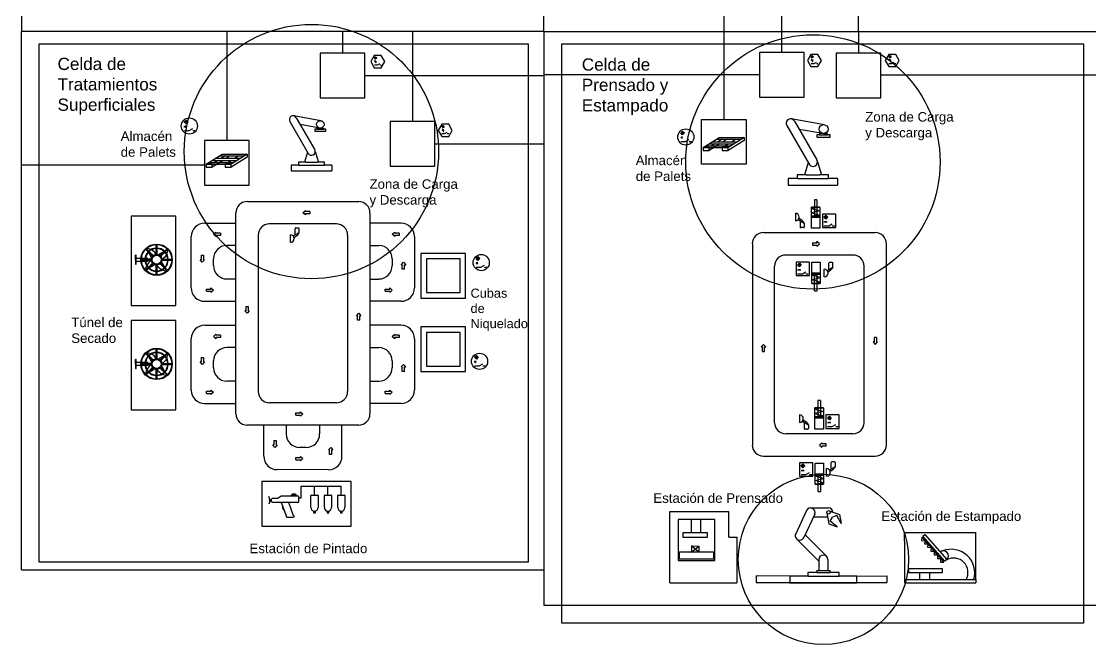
# Model space of a CAD drawing. Header units: millimetres. Extents: x 18790 to 77329, y 16315 to 40030.
# Drawn here: x 34775 to 52356, y 16315 to 26561 of the extents above; entities that cross this region are included whole.
import ezdxf

# ---------------------------------------------------------------- set-up
doc = ezdxf.new("R2010")
doc.units = ezdxf.units.MM
for name, color, linetype in [('Almacenaje', 80, 'Continuous'), ('Celdas', 200, 'Continuous'), ('Maquina', 82, 'Continuous'), ('Radio', 10, 'Continuous'), ('Robots', 80, 'Continuous'), ('Sensores', 211, 'Continuous'), ('Texto2', 7, 'Continuous'), ('TrayectAGV', 140, 'Continuous')]:
    doc.layers.add(name, color=color, linetype=linetype)
doc.styles.get("Standard").update_dxf_attribs({"font": 'arial.ttf'})

msp = doc.modelspace()

# ---------------------------------------------------------------- linework, layer by layer
at = {"layer": 'Almacenaje'}
for p, q in [((39688, 26041), (39688, 25306)), ((40423, 26041), (39688, 26041)), ((40423, 25306), (40423, 26041)), ((46909, 26048), (46909, 25313)), ((47644, 26048), (46909, 26048)), ((47644, 25313), (47644, 26048)), ((48171, 26041), (48171, 25306)), ((48906, 26041), (48171, 26041)), ((48906, 25306), (48906, 26041)), ((39688, 25306), (40423, 25306)), ((46909, 25313), (47644, 25313)), ((48171, 25306), (48906, 25306)), ((40841, 24917), (40841, 24182)), ((41576, 24917), (40841, 24917)), ((41576, 24182), (41576, 24917)), ((45957, 24214), (45957, 24949)), ((45957, 24949), (46692, 24949)), ((46692, 24949), (46692, 24214)), ((45983, 24489), (46248, 24654)), ((46201, 24625), (46615, 24625)), ((46300, 24625), (46234, 24583)), ((46248, 24654), (46347, 24654)), ((46347, 24654), (46562, 24654)), ((46347, 24625), (46347, 24602)), ((46661, 24654), (46397, 24489)), ((46449, 24583), (46516, 24625)), ((46562, 24654), (46661, 24654)), ((46661, 24654), (46661, 24602)), ((37787, 24603), (37787, 23868)), ((38522, 24603), (37787, 24603)), ((38522, 23868), (38522, 24603)), ((45983, 24489), (46083, 24489)), ((45983, 24489), (45983, 24437)), ((46027, 24516), (46441, 24516)), ((46079, 24549), (46493, 24549)), ((46262, 24549), (46083, 24437)), ((46083, 24489), (46397, 24489)), ((46179, 24549), (46126, 24516)), ((46134, 24583), (46548, 24583)), ((46298, 24489), (46397, 24489)), ((46298, 24489), (46298, 24437)), ((46347, 24602), (46317, 24583)), ((46341, 24516), (46394, 24549)), ((46661, 24602), (46397, 24437)), ((37812, 24216), (38077, 24381)), ((37908, 24276), (38322, 24276)), ((38091, 24276), (37912, 24164)), ((38008, 24276), (37956, 24243)), ((37964, 24310), (38377, 24310)), ((38030, 24352), (38444, 24352)), ((38130, 24352), (38063, 24310)), ((38077, 24381), (38176, 24381)), ((38176, 24329), (38146, 24310)), ((38171, 24243), (38223, 24276)), ((38176, 24381), (38391, 24381)), ((38176, 24352), (38176, 24329)), ((38490, 24381), (38226, 24216)), ((38490, 24329), (38226, 24164)), ((38278, 24310), (38345, 24352)), ((38391, 24381), (38490, 24381)), ((38490, 24381), (38490, 24329)), ((37812, 24216), (37912, 24216)), ((37812, 24216), (37812, 24164)), ((37856, 24243), (38270, 24243)), ((37912, 24216), (38226, 24216)), ((38127, 24216), (38226, 24216)), ((38127, 24216), (38127, 24164)), ((40841, 24182), (41576, 24182)), ((46692, 24214), (45957, 24214)), ((37787, 23868), (38522, 23868))]:
    msp.add_line(p, q, dxfattribs=at)
for points in [[(45983, 24437), (46083, 24437), (46083, 24489), (45983, 24489)], [(46298, 24437), (46397, 24437), (46397, 24489), (46298, 24489)], [(37812, 24164), (37912, 24164), (37912, 24216), (37812, 24216)], [(38127, 24164), (38226, 24164), (38226, 24216), (38127, 24216)]]:
    msp.add_lwpolyline(points, close=True, dxfattribs=at)
at = {"layer": 'Celdas'}
for points in [[(35070, 26190), (43110, 26190), (43110, 17670), (35070, 17670)], [(43660, 26190), (52240, 26190), (52240, 16670), (43660, 16670)]]:
    msp.add_lwpolyline(points, close=True, dxfattribs=at)
at = {"layer": 'Maquina'}
for p, q in [((38485, 23599), (40322, 23599)), ((38301, 20109), (38301, 23415)), ((40506, 23415), (40506, 20109)), ((37314, 23359), (36579, 23359)), ((36579, 23359), (36579, 21889)), ((37314, 21889), (37314, 23359)), ((37789, 23245), (38301, 23245)), ((39955, 23232), (38852, 23232)), ((41020, 23245), (40506, 23245)), ((38669, 23048), (38669, 20476)), ((40138, 23048), (40138, 20476)), ((48814, 23087), (46977, 23087)), ((36991, 22730), (36991, 22892)), ((37006, 22730), (37006, 22892)), ((37567, 22180), (37568, 23025)), ((38301, 22877), (38154, 22877)), ((40506, 22877), (40653, 22877)), ((41240, 23024), (41239, 22179)), ((46794, 22904), (46794, 19597)), ((48998, 19597), (48998, 22904)), ((36649, 22643), (36649, 22716)), ((36663, 22716), (36649, 22716)), ((36663, 22569), (36663, 22716)), ((36931, 22700), (36817, 22814)), ((36942, 22710), (36827, 22824)), ((36863, 22766), (36917, 22676)), ((37122, 22779), (37032, 22724)), ((37055, 22710), (37170, 22824)), ((37066, 22700), (37180, 22814)), ((41345, 22747), (41345, 22012)), ((42080, 22747), (41345, 22747)), ((42080, 22012), (42080, 22747)), ((48447, 22720), (47345, 22720)), ((36649, 22643), (36649, 22569)), ((36649, 22569), (36663, 22569)), ((36742, 22665), (36663, 22665)), ((36663, 22621), (36742, 22621)), ((36911, 22650), (36749, 22650)), ((36911, 22635), (36749, 22635)), ((36809, 22665), (36750, 22665)), ((36750, 22621), (36809, 22621)), ((36854, 22665), (36816, 22665)), ((36816, 22621), (36854, 22621)), ((36931, 22586), (36817, 22471)), ((36942, 22575), (36827, 22461)), ((36854, 22650), (36854, 22665)), ((36854, 22657), (36912, 22657)), ((36854, 22621), (36854, 22635)), ((36854, 22628), (36912, 22628)), ((36875, 22507), (36965, 22561)), ((36991, 22393), (36991, 22555)), ((37006, 22393), (37006, 22555)), ((37170, 22461), (37055, 22575)), ((37180, 22471), (37066, 22586)), ((37135, 22519), (37080, 22609)), ((37086, 22650), (37248, 22650)), ((37086, 22635), (37248, 22635)), ((37934, 22547), (37934, 22657)), ((40873, 22657), (40873, 22547)), ((41437, 22655), (41437, 22104)), ((41988, 22655), (41437, 22655)), ((41988, 22104), (41988, 22655)), ((47161, 19964), (47161, 22536)), ((48631, 19964), (48631, 22536)), ((38301, 22093), (38301, 22460)), ((38301, 22326), (38154, 22326)), ((40506, 22326), (40653, 22326)), ((41345, 22012), (42080, 22012)), ((41437, 22104), (41988, 22104)), ((36579, 21889), (37314, 21889)), ((37787, 21959), (38301, 21959)), ((41018, 21959), (40506, 21959)), ((37314, 21646), (36579, 21646)), ((36579, 21646), (36579, 20176)), ((37314, 20176), (37314, 21646)), ((37789, 21566), (38301, 21566)), ((41020, 21566), (40506, 21566)), ((41345, 21538), (41345, 20803)), ((42080, 21538), (41345, 21538)), ((42080, 20803), (42080, 21538)), ((37567, 20501), (37568, 21346)), ((41240, 21345), (41239, 20500)), ((41437, 21446), (41437, 20895)), ((41988, 21446), (41437, 21446)), ((41988, 20895), (41988, 21446)), ((36931, 20986), (36817, 21101)), ((36942, 20997), (36827, 21111)), ((36991, 21017), (36991, 21179)), ((37006, 21017), (37006, 21179)), ((37055, 20997), (37170, 21111)), ((37066, 20986), (37180, 21101)), ((38301, 21198), (38154, 21198)), ((40506, 21198), (40653, 21198)), ((36649, 20929), (36649, 21003)), ((36663, 21003), (36649, 21003)), ((36649, 20929), (36649, 20856)), ((36663, 20856), (36663, 21003)), ((36742, 20951), (36663, 20951)), ((36911, 20937), (36749, 20937)), ((36911, 20922), (36749, 20922)), ((36809, 20951), (36750, 20951)), ((36854, 20951), (36816, 20951)), ((36854, 20937), (36854, 20951)), ((36854, 20944), (36912, 20944)), ((36854, 20907), (36854, 20922)), ((36863, 21053), (36917, 20963)), ((37122, 21065), (37032, 21011)), ((37086, 20937), (37248, 20937)), ((37086, 20922), (37248, 20922)), ((37934, 20868), (37934, 20978)), ((40873, 20978), (40873, 20868)), ((36649, 20856), (36663, 20856)), ((36663, 20907), (36742, 20907)), ((36750, 20907), (36809, 20907)), ((36816, 20907), (36854, 20907)), ((36931, 20872), (36817, 20758)), ((36942, 20862), (36827, 20748)), ((36854, 20915), (36912, 20915)), ((36875, 20793), (36965, 20848)), ((36991, 20680), (36991, 20841)), ((37006, 20680), (37006, 20841)), ((37170, 20748), (37055, 20862)), ((37180, 20758), (37066, 20872)), ((37135, 20806), (37080, 20896)), ((41345, 20803), (42080, 20803)), ((41437, 20895), (41988, 20895)), ((38301, 20647), (38154, 20647)), ((40506, 20647), (40653, 20647)), ((37787, 20280), (38301, 20280)), ((39955, 20292), (38852, 20292)), ((41018, 20280), (40506, 20280)), ((36579, 20176), (37314, 20176)), ((40322, 19925), (38485, 19925)), ((38760, 19412), (38760, 19925)), ((39128, 19925), (39128, 19778)), ((39679, 19925), (39679, 19778)), ((40046, 19411), (40046, 19925)), ((48447, 19780), (47345, 19780)), ((39459, 19557), (39348, 19557)), ((46977, 19413), (48814, 19413)), ((39826, 19190), (38981, 19192)), ((38729, 18996), (38729, 18261)), ((40198, 18996), (38729, 18996)), ((40198, 18261), (40198, 18996)), ((39376, 18730), (39376, 18921)), ((39376, 18921), (39461, 18921)), ((39461, 18921), (39595, 18921)), ((39595, 18775), (39595, 18921)), ((39595, 18921), (39816, 18921)), ((39816, 18775), (39816, 18921)), ((39816, 18921), (40036, 18921)), ((40036, 18775), (40036, 18921)), ((38866, 18687), (38844, 18749)), ((38866, 18687), (38844, 18625)), ((38866, 18687), (38851, 18703)), ((38866, 18687), (38851, 18672)), ((38866, 18687), (38855, 18687)), ((38888, 18698), (38866, 18698)), ((38866, 18698), (38866, 18676)), ((38866, 18676), (38888, 18676)), ((38888, 18709), (38904, 18725)), ((38888, 18665), (38888, 18709)), ((38904, 18650), (38888, 18665)), ((38904, 18725), (38992, 18725)), ((39014, 18650), (38904, 18650)), ((38992, 18725), (39046, 18763)), ((39321, 18649), (39014, 18650)), ((39056, 18633), (39042, 18650)), ((39046, 18763), (39321, 18763)), ((39252, 18433), (39174, 18649)), ((39210, 18763), (39241, 18794)), ((39221, 18763), (39244, 18786)), ((39237, 18763), (39244, 18770)), ((39241, 18794), (39263, 18794)), ((39244, 18786), (39276, 18786)), ((39244, 18770), (39276, 18778)), ((39263, 18794), (39285, 18794)), ((39277, 18785), (39277, 18779)), ((39285, 18794), (39291, 18763)), ((39332, 18752), (39332, 18660)), ((39332, 18730), (39376, 18730)), ((39537, 18569), (39537, 18766)), ((39545, 18775), (39645, 18775)), ((39654, 18766), (39654, 18569)), ((39757, 18569), (39757, 18766)), ((39766, 18775), (39866, 18775)), ((39875, 18766), (39875, 18569)), ((39978, 18569), (39978, 18766)), ((39986, 18775), (40086, 18775)), ((40095, 18766), (40095, 18569)), ((39132, 18426), (39056, 18633)), ((39072, 18590), (39061, 18587)), ((39061, 18587), (39080, 18535)), ((39091, 18539), (39080, 18535)), ((39581, 18512), (39581, 18481)), ((39581, 18481), (39610, 18481)), ((39610, 18481), (39610, 18512)), ((39801, 18512), (39801, 18481)), ((39801, 18481), (39831, 18481)), ((39831, 18481), (39831, 18512)), ((40022, 18512), (40022, 18481)), ((40022, 18481), (40051, 18481)), ((40051, 18481), (40051, 18512)), ((45438, 17333), (45438, 18504)), ((45438, 18504), (46405, 18504)), ((46405, 18081), (46405, 18504)), ((39142, 18411), (39252, 18411)), ((46176, 18370), (45572, 18370)), ((45572, 18370), (45572, 17697)), ((45794, 18158), (45794, 18370)), ((45946, 18156), (45946, 18370)), ((46176, 17697), (46176, 18370)), ((38729, 18261), (40198, 18261)), ((45655, 18156), (46053, 18156)), ((45655, 18076), (45655, 18156)), ((46053, 18156), (46053, 18076)), ((49295, 18019), (49295, 18159)), ((49295, 18159), (50471, 18159)), ((50471, 17384), (50471, 18159)), ((46053, 18076), (45655, 18076)), ((45793, 17937), (45793, 17834)), ((45916, 17834), (45793, 17937)), ((45793, 17937), (45916, 17934)), ((45793, 17834), (45916, 17934)), ((45916, 17934), (45916, 17834)), ((46405, 18081), (46540, 18081)), ((46540, 18081), (46540, 17333)), ((49295, 18019), (49295, 17333)), ((49581, 18084), (49578, 18027)), ((49578, 18027), (49633, 18024)), ((49633, 18024), (49625, 17973)), ((49625, 17973), (49680, 17970)), ((49680, 17970), (49676, 17915)), ((46162, 17834), (45589, 17834)), ((45589, 17818), (45589, 17834)), ((45589, 17818), (45589, 17728)), ((46162, 17728), (46162, 17834)), ((49676, 17915), (49733, 17910)), ((49733, 17910), (49731, 17852)), ((49731, 17852), (49786, 17849)), ((49786, 17849), (49784, 17790)), ((49784, 17790), (49837, 17790)), ((49837, 17790), (49837, 17730)), ((45572, 17697), (46176, 17697)), ((45589, 17728), (46162, 17728)), ((49837, 17730), (49889, 17730)), ((49889, 17730), (49889, 17671)), ((49889, 17671), (49942, 17670)), ((49364, 17567), (49913, 17567)), ((49365, 17495), (49365, 17567)), ((49913, 17495), (49365, 17495)), ((49913, 17567), (49913, 17495)), ((45438, 17333), (46540, 17333)), ((49295, 17384), (50309, 17384)), ((49295, 17333), (50471, 17333)), ((50435, 17384), (50471, 17384)), ((50471, 17384), (50471, 17333))]:
    msp.add_line(p, q, dxfattribs=at)
msp.add_lwpolyline([(49629, 18126), (49990, 17712), (49960, 17686), (49599, 18100)], close=True, dxfattribs=at)
for points in [[(49581, 18084), (49942, 17670)], [(49712, 17384), (49712, 17496), (49545, 17496), (49545, 17384)], [(50309, 17384), (50435, 17384)]]:
    msp.add_lwpolyline(points, dxfattribs=at)
for centre, radius in [((36999, 22643), 257), ((36999, 22643), 250), ((36999, 22643), 88.2), ((36999, 22643), 73.5), ((36999, 20929), 257), ((36999, 20929), 250), ((36999, 20929), 88.2), ((36999, 20929), 73.5)]:
    msp.add_circle(centre, radius, dxfattribs=at)
for centre, radius, start, end in [((38485, 23415), 184, 90, 180), ((40322, 23415), 184, 0, 90), ((37789, 23024), 220, 90, 179.9016), ((38852, 23048), 184, 90, 180), ((39955, 23048), 184, 0, 90), ((41020, 23024), 220, 359.9016, 90), ((46977, 22904), 184, 90, 180), ((48814, 22904), 184, 0, 90), ((38154, 22657), 220, 90, 180), ((40653, 22657), 220, 0, 90), ((36999, 22643), 191, 137.2042, 177.7958), ((36999, 22643), 184, 137.2924, 177.7076), ((36832, 22643), 182, 66.3419, 91.5238), ((36999, 22643), 191, 92.2042, 132.7958), ((36999, 22643), 184, 92.2924, 132.7076), ((36832, 22643), 182, 63.4653, 66.3419), ((36832, 22643), 182, 28.8958, 63.4653), ((36999, 22643), 191, 47.2042, 87.7958), ((36999, 22643), 184, 47.2924, 87.7076), ((36999, 22809), 182, 298.8958, 333.4653), ((36999, 22643), 184, 2.2924, 42.7076), ((36999, 22643), 191, 2.2042, 42.7958), ((36999, 22809), 182, 336.3419, 1.5238), ((47345, 22536), 184, 90, 180), ((48447, 22536), 184, 0, 90), ((36999, 22643), 191, 182.2042, 222.7958), ((36999, 22643), 184, 182.2924, 222.7076), ((37006, 22464), 189, 154.785, 177.7231), ((37006, 22464), 189, 119.9091, 152.1273), ((36999, 22643), 184, 227.2924, 267.7076), ((37165, 22643), 182, 208.8958, 243.4653), ((36999, 22643), 184, 272.2924, 312.7076), ((36999, 22643), 184, 317.2924, 357.7076), ((36999, 22643), 191, 317.2042, 357.7958), ((38154, 22547), 220, 180, 270), ((40653, 22547), 220, 270, 0), ((36999, 22643), 191, 227.2042, 267.7958), ((36999, 22643), 191, 272.2042, 312.7958), ((37165, 22643), 182, 246.3419, 271.5238), ((37787, 22179), 220, 179.9016, 270), ((41018, 22179), 220, 270, 359.9016), ((37789, 21345), 220, 90, 179.9016), ((41020, 21345), 220, 359.9016, 90), ((36832, 20929), 182, 66.3419, 91.5238), ((36999, 20929), 191, 92.2042, 132.7958), ((36999, 20929), 184, 92.2924, 132.7076), ((36999, 20929), 191, 47.2042, 87.7958), ((36999, 20929), 184, 47.2924, 87.7076), ((36999, 21096), 182, 336.3419, 1.5238), ((38154, 20978), 220, 90, 180), ((40653, 20978), 220, 0, 90), ((36999, 20929), 191, 137.2042, 177.7958), ((36999, 20929), 191, 182.2042, 222.7958), ((36999, 20929), 184, 137.2924, 177.7076), ((36999, 20929), 184, 182.2924, 222.7076), ((36832, 20929), 182, 63.4653, 66.3419), ((36832, 20929), 182, 28.8958, 63.4653), ((36999, 21096), 182, 298.8958, 333.4653), ((36999, 20929), 184, 2.2924, 42.7076), ((36999, 20929), 184, 317.2924, 357.7076), ((36999, 20929), 191, 2.2042, 42.7958), ((36999, 20929), 191, 317.2042, 357.7958), ((37006, 20750), 189, 154.785, 177.7231), ((37006, 20750), 189, 119.9091, 152.1273), ((36999, 20929), 191, 227.2042, 267.7958), ((36999, 20929), 184, 227.2924, 267.7076), ((37165, 20929), 182, 208.8958, 243.4653), ((36999, 20929), 184, 272.2924, 312.7076), ((36999, 20929), 191, 272.2042, 312.7958), ((37165, 20929), 182, 246.3419, 271.5238), ((38154, 20868), 220, 180, 270), ((40653, 20868), 220, 270, 0), ((37787, 20500), 220, 179.9016, 270), ((38852, 20476), 184, 180, 270), ((39955, 20476), 184, 270, 0), ((41018, 20500), 220, 270, 359.9016), ((38485, 20109), 184, 180, 270), ((40322, 20109), 184, 270, 0), ((47345, 19964), 184, 180, 270), ((48447, 19964), 184, 270, 0), ((39348, 19778), 220, 180, 270), ((39459, 19778), 220, 270, 0), ((46977, 19597), 184, 180, 270), ((48814, 19597), 184, 270, 0), ((38981, 19412), 220, 180, 269.9016), ((39826, 19411), 220, 269.9016, 0), ((39276, 18785), 1.1, 0, 90), ((39276, 18779), 1.1, 285, 0), ((39321, 18752), 11, 0, 90), ((39321, 18660), 11, 269.8257, 0), ((39545, 18766), 8.82, 90, 180), ((39645, 18766), 8.82, 0, 90), ((39766, 18766), 8.82, 90, 180), ((39866, 18766), 8.82, 0, 90), ((39986, 18766), 8.82, 90, 180), ((40086, 18766), 8.82, 0, 90), ((39595, 18569), 58.8, 180, 0), ((39816, 18569), 58.8, 180, 0), ((40036, 18569), 58.8, 180, 0), ((39142, 18422), 11, 160, 270), ((39252, 18422), 11, 270, 90), ((49935, 17774), 82.9, 311.0856, 131.0856), ((50064, 17495), 388, 343.3073, 111.3304), ((50100, 17500), 239, 330.856, 117.5938)]:
    msp.add_arc(centre, radius, start, end, dxfattribs=at)
at = {"layer": 'Radio'}
for centre, radius in [((39545, 24421), 2091), ((47790, 24250), 2091), ((47963, 17715), 1400)]:
    msp.add_circle(centre, radius, dxfattribs=at)
at = {"layer": 'Robots'}
for p, q in [((39701, 24928), (39253, 25008)), ((39294, 24978), (39598, 24452)), ((39189, 24918), (39493, 24391)), ((39680, 24808), (39360, 24865)), ((39630, 24789), (39599, 24789)), ((39599, 24789), (39599, 24758)), ((39630, 24789), (39751, 24789)), ((39691, 24807), (39648, 24807)), ((39691, 24807), (39733, 24807)), ((39782, 24789), (39751, 24789)), ((39782, 24758), (39782, 24789)), ((47359, 24850), (47726, 24213)), ((47978, 24862), (47435, 24959)), ((47486, 24923), (47853, 24287)), ((39599, 24758), (39782, 24758)), ((47952, 24717), (47565, 24786)), ((47892, 24694), (47855, 24694)), ((47855, 24694), (47855, 24657)), ((47855, 24657), (48075, 24657)), ((47892, 24694), (48039, 24694)), ((47965, 24716), (47914, 24716)), ((47965, 24716), (48016, 24716)), ((48075, 24694), (48039, 24694)), ((48075, 24657), (48075, 24694)), ((39588, 24465), (39588, 24465)), ((39588, 24465), (39588, 24465)), ((39588, 24465), (39588, 24465)), ((39481, 24411), (39431, 24245)), ((39606, 24421), (39662, 24245)), ((47841, 24302), (47841, 24302)), ((47841, 24302), (47841, 24302)), ((47841, 24302), (47841, 24302)), ((39333, 24197), (39211, 24197)), ((39211, 24197), (39211, 24105)), ((39211, 24105), (39880, 24105)), ((39454, 24245), (39333, 24245)), ((39333, 24245), (39333, 24197)), ((39333, 24197), (39758, 24197)), ((39454, 24245), (39637, 24245)), ((39758, 24245), (39637, 24245)), ((39758, 24197), (39758, 24245)), ((39880, 24197), (39758, 24197)), ((39880, 24197), (39880, 24105)), ((47712, 24237), (47651, 24037)), ((47863, 24250), (47931, 24037)), ((47532, 23978), (47385, 23978)), ((47385, 23978), (47385, 23868)), ((47679, 24037), (47532, 24037)), ((47532, 24037), (47532, 23978)), ((47532, 23978), (48047, 23978)), ((47679, 24037), (47900, 24037)), ((48047, 24037), (47900, 24037)), ((48047, 23978), (48047, 24037)), ((48194, 23978), (48047, 23978)), ((48194, 23978), (48194, 23868)), ((47385, 23868), (48194, 23868)), ((47685, 18520), (47507, 18136)), ((47752, 18563), (48046, 18563)), ((48017, 18484), (48049, 18303)), ((48056, 18517), (48229, 18454)), ((47819, 18458), (47640, 18074)), ((47799, 18416), (48029, 18416)), ((48049, 18303), (48187, 18253)), ((48074, 18347), (48111, 18411)), ((48187, 18253), (48074, 18347)), ((48181, 18436), (48111, 18411)), ((48254, 18309), (48181, 18436)), ((48229, 18454), (48254, 18309)), ((47661, 18121), (48015, 17768)), ((47521, 18053), (47890, 17685)), ((47640, 18074), (47640, 18074)), ((48015, 17768), (48015, 17768)), ((48015, 17768), (48015, 17768)), ((48015, 17768), (48015, 17768)), ((47890, 17715), (47890, 17532)), ((48036, 17715), (48036, 17532)), ((47706, 17443), (47412, 17443)), ((47412, 17443), (47412, 17333)), ((47853, 17502), (47706, 17502)), ((47706, 17502), (47706, 17443)), ((47706, 17443), (48220, 17443)), ((47853, 17532), (48073, 17532)), ((47853, 17532), (47853, 17502)), ((47853, 17502), (48073, 17502)), ((48073, 17502), (48073, 17532)), ((48220, 17502), (48073, 17502)), ((48220, 17443), (48220, 17502)), ((48220, 17443), (49007, 17444)), ((48514, 17443), (48220, 17443)), ((48514, 17333), (48514, 17443)), ((49007, 17445), (49007, 17334)), ((47412, 17333), (48514, 17333)), ((48963, 17334), (49007, 17334))]:
    msp.add_line(p, q, dxfattribs=at)
msp.add_lwpolyline([(47412, 17443), (46856, 17445), (46856, 17334), (48963, 17334)], dxfattribs=at)
for centre, radius in [((39691, 24868), 60.8), ((47965, 24790), 73.5), ((48046, 18489), 29.4)]:
    msp.add_circle(centre, radius, dxfattribs=at)
for centre, radius, start, end in [((39242, 24948), 60.8, 29.9651, 209.9651), ((39648, 24789), 18.2, 90, 180), ((39733, 24789), 18.2, 0, 90), ((47423, 24886), 73.5, 29.9651, 209.9651), ((47914, 24694), 22, 90, 180), ((48016, 24694), 22, 0, 90), ((39545, 24421), 60.8, 209.9651, 29.9651), ((47790, 24250), 73.5, 209.9651, 29.9651), ((47752, 18489), 73.5, 335, 155), ((48046, 18489), 73.5, 3.5784, 90), ((47573, 18105), 73.5, 155, 335), ((47963, 17715), 73.5, 0, 180)]:
    msp.add_arc(centre, radius, start, end, dxfattribs=at)
at = {"layer": 'Sensores'}
for p, q in [((40578, 25961), (40598, 25981)), ((40598, 25941), (40578, 25961)), ((40579, 25849), (40630, 25849)), ((40583, 25926), (40604, 25904)), ((40583, 25907), (40604, 25886)), ((40594, 25945), (40594, 25977)), ((40598, 25981), (40618, 25961)), ((40618, 25961), (40598, 25941)), ((40603, 25945), (40603, 25977)), ((40630, 25849), (40667, 25870)), ((40667, 25849), (40692, 25849)), ((47758, 25981), (47778, 26001)), ((47778, 25961), (47758, 25981)), ((47759, 25869), (47810, 25869)), ((47763, 25946), (47784, 25924)), ((47763, 25927), (47784, 25906)), ((47774, 25965), (47774, 25997)), ((47778, 26001), (47798, 25981)), ((47798, 25981), (47778, 25961)), ((47783, 25965), (47783, 25997)), ((47810, 25869), (47847, 25890)), ((47847, 25869), (47872, 25869)), ((49038, 25981), (49058, 26001)), ((49058, 25961), (49038, 25981)), ((49039, 25869), (49090, 25869)), ((49043, 25946), (49064, 25924)), ((49043, 25927), (49064, 25906)), ((49054, 25965), (49054, 25997)), ((49058, 26001), (49078, 25981)), ((49078, 25981), (49058, 25961)), ((49063, 25965), (49063, 25997)), ((49090, 25869), (49127, 25890)), ((49127, 25869), (49152, 25869)), ((37454, 24908), (37486, 24939)), ((37486, 24877), (37454, 24908)), ((37479, 24884), (37479, 24932)), ((37486, 24939), (37517, 24908)), ((37517, 24908), (37486, 24877)), ((37493, 24884), (37493, 24932)), ((37535, 24765), (37592, 24798)), ((41688, 24831), (41708, 24851)), ((41708, 24811), (41688, 24831)), ((41693, 24796), (41714, 24774)), ((41704, 24815), (41704, 24847)), ((41708, 24851), (41728, 24831)), ((41728, 24831), (41708, 24811)), ((41713, 24815), (41713, 24847)), ((37455, 24765), (37535, 24765)), ((37592, 24765), (37632, 24765)), ((41689, 24719), (41740, 24719)), ((41693, 24777), (41714, 24756)), ((41740, 24719), (41777, 24740)), ((41777, 24719), (41802, 24719)), ((45616, 24728), (45647, 24759)), ((45647, 24697), (45616, 24728)), ((45640, 24704), (45640, 24752)), ((45647, 24759), (45678, 24728)), ((45678, 24728), (45647, 24697)), ((45654, 24704), (45654, 24752)), ((45696, 24585), (45754, 24618)), ((45617, 24585), (45696, 24585)), ((45754, 24585), (45793, 24585)), ((47814, 23628), (47814, 23359)), ((47857, 23628), (47814, 23628)), ((47857, 23628), (47857, 23359)), ((47503, 23406), (47502, 23281)), ((47904, 23508), (47766, 23486)), ((47766, 23486), (47904, 23448)), ((47904, 23448), (47766, 23413)), ((47766, 23413), (47904, 23375)), ((47549, 23302), (47647, 23245)), ((47562, 23324), (47591, 23306)), ((47578, 23285), (47578, 23210)), ((47578, 23210), (47578, 23183)), ((47647, 23245), (47647, 23183)), ((47904, 23375), (47775, 23359)), ((47896, 23359), (47775, 23359)), ((47971, 23342), (48002, 23373)), ((48002, 23311), (47971, 23342)), ((47971, 23266), (47991, 23266)), ((47991, 23277), (47991, 23255)), ((47995, 23318), (47995, 23366)), ((48002, 23373), (48033, 23342)), ((48033, 23342), (48002, 23311)), ((48005, 23277), (48005, 23255)), ((48005, 23266), (48024, 23266)), ((48009, 23318), (48009, 23366)), ((48051, 23199), (48108, 23233)), ((39199, 22929), (39199, 23054)), ((39246, 23033), (39344, 23090)), ((39275, 23125), (39275, 23152)), ((39275, 23050), (39275, 23125)), ((39331, 23164), (39287, 23164)), ((39344, 23090), (39343, 23152)), ((47635, 23170), (47591, 23170)), ((47971, 23199), (48051, 23199)), ((48108, 23199), (48148, 23199)), ((39258, 23011), (39288, 23028)), ((42252, 22664), (42283, 22695)), ((42276, 22639), (42276, 22688)), ((42283, 22695), (42314, 22664)), ((42290, 22639), (42290, 22688)), ((42283, 22632), (42252, 22664)), ((42253, 22521), (42332, 22521)), ((42314, 22664), (42283, 22632)), ((42332, 22521), (42389, 22554)), ((42389, 22521), (42429, 22521)), ((47537, 22555), (47568, 22587)), ((47568, 22524), (47537, 22555)), ((47561, 22531), (47561, 22580)), ((47568, 22587), (47599, 22555)), ((47599, 22555), (47568, 22524)), ((47575, 22531), (47575, 22580)), ((48022, 22465), (48120, 22522)), ((48051, 22556), (48051, 22584)), ((48051, 22482), (48051, 22556)), ((48108, 22596), (48064, 22596)), ((48120, 22522), (48120, 22584)), ((47537, 22479), (47557, 22479)), ((47537, 22413), (47617, 22413)), ((47557, 22490), (47557, 22468)), ((47571, 22490), (47571, 22468)), ((47571, 22479), (47590, 22479)), ((47617, 22413), (47674, 22446)), ((47674, 22413), (47714, 22413)), ((47770, 22387), (47900, 22403)), ((47908, 22348), (47770, 22387)), ((47770, 22314), (47908, 22348)), ((47778, 22403), (47900, 22403)), ((47817, 22134), (47817, 22403)), ((47861, 22134), (47861, 22403)), ((47976, 22361), (47975, 22486)), ((48035, 22443), (48064, 22460)), ((47908, 22276), (47770, 22314)), ((47770, 22253), (47908, 22276)), ((47817, 22134), (47861, 22134)), ((42225, 21040), (42256, 21071)), ((42256, 21009), (42225, 21040)), ((42249, 21016), (42249, 21064)), ((42256, 21071), (42287, 21040)), ((42287, 21040), (42256, 21009)), ((42263, 21016), (42263, 21064)), ((42305, 20897), (42362, 20931)), ((42226, 20897), (42305, 20897)), ((42362, 20897), (42402, 20897)), ((47871, 20327), (47871, 20058)), ((47915, 20327), (47871, 20327)), ((47915, 20327), (47915, 20058)), ((47570, 20091), (47570, 19966)), ((47962, 20208), (47824, 20186)), ((47824, 20186), (47962, 20147)), ((47962, 20147), (47824, 20113)), ((47824, 20113), (47962, 20074)), ((47962, 20074), (47832, 20058)), ((47954, 20058), (47832, 20058)), ((48028, 20042), (48060, 20073)), ((48053, 20018), (48053, 20066)), ((48060, 20073), (48091, 20042)), ((48067, 20018), (48067, 20066)), ((47617, 19987), (47715, 19930)), ((47629, 20009), (47659, 19992)), ((47646, 19970), (47646, 19895)), ((47646, 19895), (47646, 19868)), ((47715, 19930), (47715, 19868)), ((48060, 20011), (48028, 20042)), ((48029, 19965), (48049, 19965)), ((48029, 19899), (48109, 19899)), ((48049, 19976), (48049, 19954)), ((48091, 20042), (48060, 20011)), ((48062, 19976), (48062, 19954)), ((48062, 19965), (48082, 19965)), ((48109, 19899), (48166, 19932)), ((48166, 19899), (48206, 19899)), ((47702, 19856), (47658, 19856)), ((47594, 19255), (47626, 19286)), ((47626, 19224), (47594, 19255)), ((47595, 19179), (47615, 19179)), ((47615, 19190), (47615, 19168)), ((47619, 19231), (47619, 19279)), ((47626, 19286), (47657, 19255)), ((47657, 19255), (47626, 19224)), ((47628, 19190), (47628, 19168)), ((47628, 19179), (47648, 19179)), ((47633, 19231), (47633, 19279)), ((48015, 19085), (48014, 19209)), ((48061, 19188), (48159, 19245)), ((48073, 19167), (48103, 19184)), ((48090, 19280), (48090, 19307)), ((48090, 19205), (48090, 19280)), ((48146, 19320), (48102, 19320)), ((48159, 19245), (48159, 19307)), ((47595, 19112), (47675, 19112)), ((47675, 19112), (47732, 19145)), ((47732, 19112), (47772, 19112)), ((47828, 19087), (47957, 19103)), ((47966, 19048), (47828, 19087)), ((47828, 19014), (47966, 19048)), ((47966, 18975), (47828, 19014)), ((47836, 19103), (47957, 19103)), ((47875, 18834), (47875, 19103)), ((47918, 18834), (47918, 19103)), ((47828, 18953), (47966, 18975)), ((47875, 18834), (47918, 18834))]:
    msp.add_line(p, q, dxfattribs=at)
for points in [[(40578, 25800), (40693, 25800), (40750, 25900), (40693, 25999), (40578, 25999), (40520, 25900)], [(40607, 25908), (40601, 25901), (40610, 25899)], [(40607, 25890), (40601, 25883), (40610, 25880)], [(47758, 25820), (47873, 25820), (47930, 25920), (47873, 26019), (47758, 26019), (47700, 25920)], [(47787, 25928), (47781, 25921), (47790, 25919)], [(47787, 25910), (47781, 25903), (47790, 25900)], [(49038, 25820), (49153, 25820), (49210, 25920), (49153, 26019), (49038, 26019), (48980, 25920)], [(49067, 25928), (49061, 25921), (49070, 25919)], [(49067, 25910), (49061, 25903), (49070, 25900)], [(41688, 24670), (41803, 24670), (41860, 24770), (41803, 24869), (41688, 24869), (41630, 24770)], [(41717, 24778), (41711, 24771), (41720, 24769)], [(41717, 24760), (41711, 24753), (41720, 24750)], [(47904, 23508), (47904, 23160), (47766, 23160), (47766, 23508)], [(47766, 23508), (47766, 23508), (47904, 23508), (47904, 23508)], [(47946, 23172), (48167, 23172), (48167, 23392), (47946, 23392)], [(47896, 23359), (47896, 23336), (47775, 23336), (47775, 23359)], [(47512, 22385), (47733, 22385), (47733, 22605), (47512, 22605)], [(47770, 22253), (47770, 22602), (47908, 22602), (47908, 22253)], [(47778, 22403), (47778, 22425), (47900, 22425), (47900, 22403)], [(47908, 22253), (47908, 22253), (47770, 22253), (47770, 22253)], [(47962, 20208), (47962, 19860), (47824, 19860), (47824, 20208)], [(47824, 20208), (47824, 20208), (47962, 20208), (47962, 20208)], [(47954, 20058), (47954, 20036), (47832, 20036), (47832, 20058)], [(48004, 19871), (48224, 19871), (48224, 20092), (48004, 20092)], [(47570, 19085), (47790, 19085), (47790, 19305), (47570, 19305)], [(47828, 18953), (47828, 19301), (47966, 19301), (47966, 18953)], [(47836, 19103), (47836, 19125), (47957, 19125), (47957, 19103)], [(47966, 18953), (47966, 18953), (47828, 18953), (47828, 18953)]]:
    msp.add_lwpolyline(points, close=True, dxfattribs=at)
for centre in [(37538, 24841), (45700, 24661), (42336, 22596), (42309, 20973)]:
    msp.add_circle(centre, 133, dxfattribs=at)
for centre, radius, start, end in [((37452, 24831), 8.1, 294.135, 65.865), ((37458, 24831), 12.7, 299.7546, 60.2454), ((37463, 24831), 18.2, 301.8237, 58.1763), ((45614, 24652), 8.1, 294.135, 65.865), ((45619, 24652), 12.7, 299.7546, 60.2454), ((45625, 24652), 18.2, 301.8237, 58.1763), ((47503, 23343), 62.3, 269.8605, 89.8605), ((47504, 23170), 162, 27.5152, 57.2493), ((39199, 22991), 62.3, 270.1395, 90.1395), ((39287, 23152), 12.5, 90.1395, 180.1395), ((39200, 23164), 162, 302.7507, 332.4848), ((39331, 23152), 12.5, 0.1395, 90.1395), ((47591, 23183), 12.5, 179.8605, 269.8605), ((47635, 23183), 12.5, 269.8605, 359.8605), ((42250, 22587), 8.1, 294.135, 65.865), ((42255, 22587), 12.7, 299.7546, 60.2454), ((42260, 22587), 18.2, 301.8237, 58.1763), ((48064, 22584), 12.5, 90.1395, 180.1395), ((47977, 22596), 162, 302.7507, 332.4848), ((48108, 22584), 12.5, 0.1395, 90.1395), ((47976, 22423), 62.3, 270.1395, 90.1395), ((42223, 20964), 8.1, 294.135, 65.865), ((42228, 20964), 12.7, 299.7546, 60.2454), ((42233, 20964), 18.2, 301.8237, 58.1763), ((47570, 20029), 62.3, 269.8605, 89.8605), ((47658, 19868), 12.5, 179.8605, 269.8605), ((47571, 19856), 162, 27.5152, 57.2493), ((47702, 19868), 12.5, 269.8605, 359.8605), ((48014, 19147), 62.3, 270.1395, 90.1395), ((48102, 19307), 12.5, 90.1395, 180.1395), ((48016, 19320), 162, 302.7507, 332.4848), ((48146, 19307), 12.5, 0.1395, 90.1395)]:
    msp.add_arc(centre, radius, start, end, dxfattribs=at)
at = {"layer": 'Texto2'}
for p, q in [((39403, 23415), (39445, 23452)), ((39445, 23379), (39403, 23415)), ((39445, 23434), (39445, 23452)), ((39518, 23434), (39445, 23434)), ((39518, 23397), (39445, 23397)), ((39445, 23397), (39445, 23379)), ((39518, 23434), (39518, 23397)), ((37934, 23061), (37975, 23098)), ((37975, 23024), (37934, 23061)), ((37975, 23080), (37975, 23098)), ((38048, 23080), (37975, 23080)), ((38048, 23043), (37975, 23043)), ((37975, 23043), (37975, 23024)), ((38048, 23080), (38048, 23043)), ((40873, 23061), (40914, 23098)), ((40914, 23024), (40873, 23061)), ((40914, 23080), (40914, 23098)), ((40988, 23080), (40914, 23080)), ((40988, 23043), (40914, 23043)), ((40914, 23043), (40914, 23024)), ((40988, 23080), (40988, 23043)), ((47781, 22922), (47781, 22885)), ((47781, 22922), (47855, 22922)), ((47781, 22885), (47855, 22885)), ((47855, 22922), (47855, 22940)), ((47896, 22904), (47855, 22940)), ((47855, 22867), (47896, 22904)), ((47855, 22885), (47855, 22867)), ((37732, 22716), (37768, 22716)), ((37732, 22716), (37732, 22643)), ((37768, 22716), (37768, 22643)), ((37732, 22643), (37713, 22643)), ((37750, 22602), (37713, 22643)), ((37787, 22643), (37750, 22602)), ((37768, 22643), (37787, 22643)), ((41020, 22561), (41057, 22602)), ((41038, 22561), (41020, 22561)), ((41038, 22487), (41038, 22561)), ((41057, 22602), (41094, 22561)), ((41075, 22487), (41075, 22561)), ((41075, 22561), (41094, 22561)), ((41075, 22487), (41038, 22487)), ((37819, 22124), (37819, 22161)), ((37819, 22161), (37893, 22161)), ((37893, 22161), (37893, 22179)), ((37893, 22179), (37934, 22143)), ((40759, 22124), (40759, 22161)), ((40759, 22161), (40832, 22161)), ((40832, 22161), (40832, 22179)), ((40832, 22179), (40873, 22143)), ((37819, 22124), (37893, 22124)), ((37934, 22143), (37893, 22106)), ((37893, 22124), (37893, 22106)), ((40759, 22124), (40832, 22124)), ((40873, 22143), (40832, 22106)), ((40832, 22124), (40832, 22106)), ((38467, 21803), (38448, 21803)), ((38485, 21762), (38448, 21803)), ((38467, 21876), (38503, 21876)), ((38467, 21876), (38467, 21803)), ((38522, 21803), (38485, 21762)), ((38503, 21876), (38503, 21803)), ((38503, 21803), (38522, 21803)), ((40285, 21721), (40322, 21762)), ((40304, 21721), (40285, 21721)), ((40304, 21647), (40304, 21721)), ((40340, 21647), (40304, 21647)), ((40322, 21762), (40359, 21721)), ((40340, 21647), (40340, 21721)), ((40340, 21721), (40359, 21721)), ((37934, 21382), (37975, 21419)), ((37975, 21345), (37934, 21382)), ((37975, 21400), (37975, 21419)), ((38048, 21400), (37975, 21400)), ((38048, 21364), (37975, 21364)), ((37975, 21364), (37975, 21345)), ((38048, 21400), (38048, 21364)), ((40873, 21382), (40914, 21419)), ((40914, 21345), (40873, 21382)), ((40914, 21400), (40914, 21419)), ((40988, 21400), (40914, 21400)), ((40988, 21364), (40914, 21364)), ((40914, 21364), (40914, 21345)), ((40988, 21400), (40988, 21364)), ((48796, 21291), (48778, 21291)), ((48778, 21291), (48814, 21250)), ((48833, 21365), (48796, 21365)), ((48796, 21365), (48796, 21291)), ((48814, 21250), (48851, 21291)), ((48833, 21365), (48833, 21291)), ((48833, 21291), (48851, 21291)), ((46977, 21250), (46941, 21209)), ((46959, 21209), (46941, 21209)), ((46959, 21136), (46959, 21209)), ((46959, 21136), (46996, 21136)), ((47014, 21209), (46977, 21250)), ((46996, 21136), (46996, 21209)), ((46996, 21209), (47014, 21209)), ((37732, 20964), (37713, 20964)), ((37750, 20923), (37713, 20964)), ((37732, 21037), (37768, 21037)), ((37732, 21037), (37732, 20964)), ((37787, 20964), (37750, 20923)), ((37768, 21037), (37768, 20964)), ((37768, 20964), (37787, 20964)), ((41020, 20882), (41057, 20923)), ((41057, 20923), (41094, 20882)), ((41038, 20882), (41020, 20882)), ((41038, 20808), (41038, 20882)), ((41075, 20808), (41038, 20808)), ((41075, 20808), (41075, 20882)), ((41075, 20882), (41094, 20882)), ((37819, 20445), (37819, 20482)), ((37819, 20482), (37893, 20482)), ((37819, 20445), (37893, 20445)), ((37893, 20482), (37893, 20500)), ((37893, 20500), (37934, 20463)), ((37934, 20463), (37893, 20427)), ((37893, 20445), (37893, 20427)), ((40759, 20445), (40759, 20482)), ((40759, 20482), (40832, 20482)), ((40759, 20445), (40832, 20445)), ((40832, 20482), (40832, 20500)), ((40832, 20500), (40873, 20463)), ((40873, 20463), (40832, 20427)), ((40832, 20445), (40832, 20427)), ((39289, 20090), (39289, 20127)), ((39289, 20127), (39362, 20127)), ((39289, 20090), (39362, 20090)), ((39362, 20127), (39362, 20145)), ((39362, 20145), (39403, 20109)), ((39403, 20109), (39362, 20072)), ((39362, 20090), (39362, 20072)), ((38926, 19599), (38907, 19599)), ((38944, 19557), (38907, 19599)), ((38926, 19672), (38963, 19672)), ((38926, 19672), (38926, 19599)), ((38981, 19599), (38944, 19557)), ((38963, 19672), (38963, 19599)), ((38963, 19599), (38981, 19599)), ((39826, 19516), (39863, 19557)), ((39844, 19516), (39826, 19516)), ((39844, 19443), (39844, 19516)), ((39863, 19557), (39899, 19516)), ((39881, 19443), (39881, 19516)), ((39881, 19516), (39899, 19516)), ((47937, 19634), (47896, 19597)), ((47896, 19597), (47937, 19560)), ((47937, 19615), (47937, 19634)), ((48010, 19615), (47937, 19615)), ((48010, 19578), (47937, 19578)), ((47937, 19578), (47937, 19560)), ((48010, 19578), (48010, 19615)), ((39289, 19355), (39289, 19392)), ((39289, 19392), (39362, 19392)), ((39289, 19355), (39362, 19355)), ((39362, 19392), (39362, 19410)), ((39362, 19410), (39403, 19374)), ((39403, 19374), (39362, 19337)), ((39362, 19355), (39362, 19337)), ((39881, 19443), (39844, 19443))]:
    msp.add_line(p, q, dxfattribs=at)
at = {"layer": 'TrayectAGV'}
for p, q in [((43364, 26397), (43364, 37254)), ((34796, 29172), (34775, 26397)), ((46325, 28474), (46325, 26397)), ((47277, 26397), (47277, 27323)), ((48538, 26397), (48538, 27316)), ((43364, 26397), (34775, 26397)), ((34775, 17543), (34775, 26397)), ((38154, 26397), (38154, 24603)), ((40055, 26397), (40055, 26041)), ((41209, 24917), (41209, 26397)), ((43364, 26397), (44604, 26397)), ((43364, 26397), (43364, 16965)), ((44604, 26397), (70014, 26397)), ((46325, 26397), (46325, 24949)), ((47277, 26048), (47277, 26397)), ((48538, 26397), (48538, 26041)), ((40423, 25674), (43364, 25674)), ((46909, 25680), (43364, 25680)), ((48906, 25680), (52472, 25680)), ((41576, 24549), (43364, 24549)), ((37787, 24200), (34775, 24200)), ((34775, 17543), (43364, 17543)), ((43364, 16965), (60865, 16965))]:
    msp.add_line(p, q, dxfattribs=at)

# ---------------------------------------------------------------- texts
at = {"layer": 'Celdas', "char_height": 201.25, "attachment_point": 1}
for s, insert in [('Celda de Tratamientos\\PSuperficiales', (35370, 25963)), ('Celda de Prensado y\\PEstampado', (43990, 25953))]:
    msp.add_mtext_dynamic_manual_height_columns(s, width=2170, gutter_width=1006, heights=[0], dxfattribs=dict(at, insert=insert))
at = {"layer": 'Texto2', "attachment_point": 1}
for s, insert, char_height in [('Zona de Carga\\Py Descarga', (48650, 25070), 155.97), ('Almacén\\Pde Palets', (36408, 24752), 156), ('Almacén\\Pde Palets', (44877, 24354), 156), ('Zona de Carga\\Py Descarga', (40499, 23965), 155.97), ('Túnel de\\PSecado', (35595, 21691), 156), ('Estación de Prensado', (45166, 18802), 155.97), ('Estación de Estampado', (48915, 18505), 155.97), ('Estación de Pintado', (38526, 17974), 155.97)]:
    msp.add_mtext(s, dxfattribs=dict(at, insert=insert, char_height=char_height))
at = {"layer": 'Texto2', "insert": (42160, 22168), "char_height": 150, "width": 359.34, "attachment_point": 1}
msp.add_mtext('Cubas\\Pde\\PNiquelado', dxfattribs=at)

doc.saveas('drawing.dxf')
